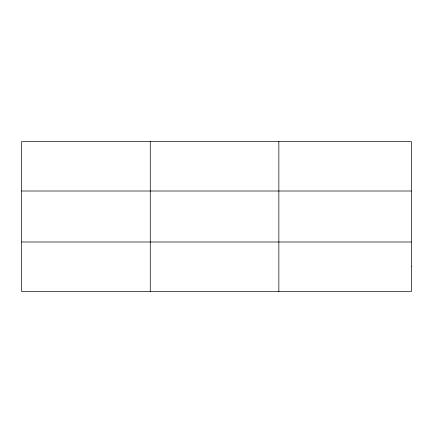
<?xml version="1.0" encoding="UTF-8"?>
<svg xmlns="http://www.w3.org/2000/svg" width="433" height="433" viewBox="0 0 433 433"><rect width="100%" height="100%" fill="white"/><g stroke="black" fill="none" stroke-linecap="round" stroke-linejoin="round"><path stroke-width="0.65" d="M150.251 291.479L150.251 141.521M278.852 291.479L278.852 141.521M21.65 191.007L411.35 191.007M21.65 241.993L411.35 241.993M411.35 266.739L411.35 291.479L21.65 291.479L21.65 141.521L411.35 141.521L411.35 266.739"/></g></svg>
